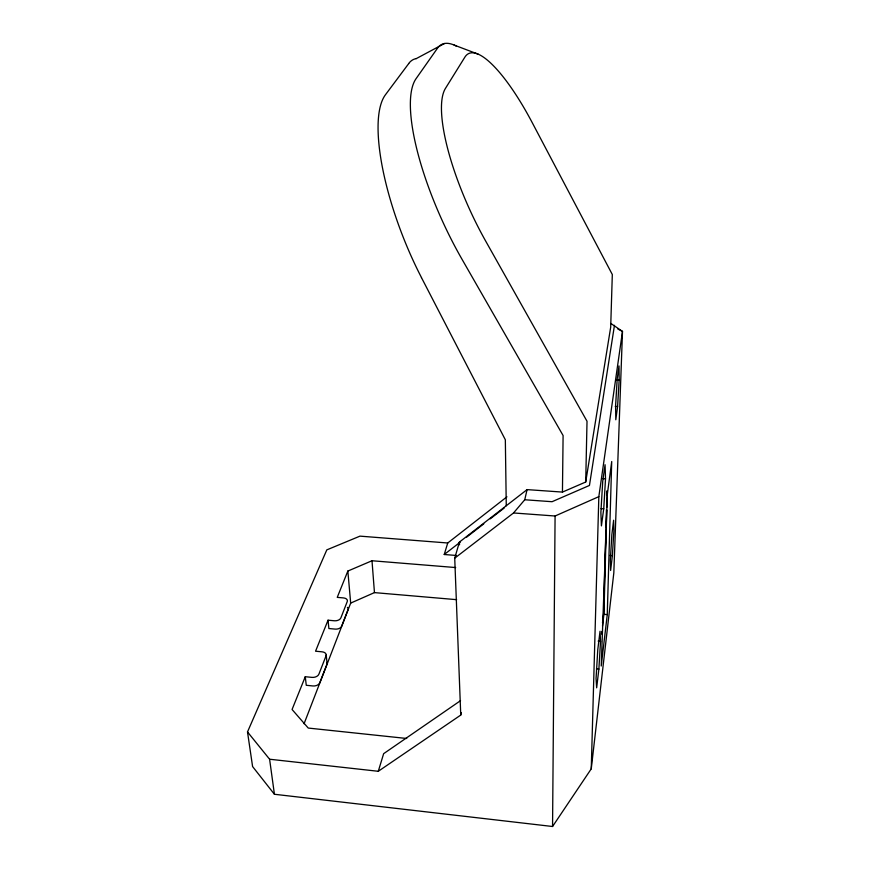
<?xml version="1.0" encoding="UTF-8"?>
<svg xmlns="http://www.w3.org/2000/svg" width="870" height="870" viewBox="0 0 870 870"><rect width="100%" height="100%" fill="white"/><g stroke="black" fill="none" stroke-linecap="round" stroke-linejoin="round"><path stroke-width="1.3" d="M506.949 496.813L447.735 542.989L359.973 536.137L326.805 549.883L247.504 731.931L252.594 766.557L274.42 794.266L552.559 826.5L555.082 516.008L598.832 496.65L622.496 331.416L610.881 323.466M247.504 731.931L269.602 759.227L378.287 771.288L460.752 715.075L454.727 558.17L459.414 542.075L527.079 489.614L562.444 492.083L563.097 435.533L461.926 259.119A142.528 42.304 65.5 0 1 416.088 78.637L437.479 48.22A133.153 36.627 65.4 0 1 456.097 45.99M585.706 482.023L587.022 421.265L485.601 240.946A121.746 34.376 65.6 0 1 445.516 88.294L464.852 57.181A113.72 29.743 65.5 0 1 532.277 122.746L612.317 274.528L610.686 327.218L585.706 482.023L562.444 492.083M552.559 826.5L591.252 768.841L598.832 496.65M605.77 534.06L603.617 613.633L602.508 622.855M605.955 527.318L606.433 509.787M606.836 494.954L606.945 490.908M602.497 626.172L603.921 614.318L606.771 510.037M606.836 507.33L607.282 491.071M607.26 614.611L611.719 461.513L607.38 493.942L601.235 666.007L607.26 614.611L603.921 614.318M603.736 508.809L605.52 478.815L605.074 464.71L602.736 481.251L600.876 512.463L601.42 525.882L603.736 508.809L601.126 508.624M598.886 669.084L600.539 641.31L600.028 631.25L597.777 649.651L596.059 678.469L596.657 687.833L598.886 669.084L596.461 668.867M617.591 406.529L619.168 380.081L619.005 365.944L617.211 378.7L615.579 406.094L615.797 419.764L617.591 406.529L615.286 406.388M612.382 555.68L613.861 530.972L613.622 520.238L611.849 534.691L610.327 560.226L610.62 570.47L612.382 555.68L609.685 555.473M591.252 768.841L613.818 572.938L622.496 331.416L617.787 328.98M601.54 634.078L601.866 631.446M614.47 325.315L589.447 485.449L552.058 501.707L524.751 499.761L513.539 512.963L454.727 558.17M524.751 499.761L527.079 489.614M460.752 715.075L461.361 712.573M378.287 771.288L383.648 753.67L460.556 700.644M456.337 555.473L444.233 554.505L447.735 542.989M304.065 723.753L350.686 603.095L347.848 571.057L372.001 560.748L455.684 567.555M347.848 571.057L337.245 597.375L343.476 597.918A5.22 3.208 -6.3 0 1 347.25 601.551L340.866 617.907A5.318 3.317 -6.7 0 1 334.417 620.778L328.044 620.201L315.56 651.206L322.117 651.826A5.535 3.578 -7.8 0 1 326.022 655.904L318.888 674.185A5.633 3.697 -8.4 0 1 311.993 677.382L305.272 676.719L292.07 709.496L308.252 728.059L406.714 738.478M408.737 63.564L385.421 94.797A140.897 43.707 68.6 0 0 421.482 277.573M444.233 554.505L460.273 542.075M466.69 537.105L483.796 523.838M490.212 518.868L504.121 508.091M416.132 58.681L444.537 43.5M350.686 603.095L374.459 592.611L456.652 599.669M616.863 379.951L619.168 380.081M602.91 478.641L605.52 478.815M513.539 512.963L555.082 516.008M598.125 641.092L600.539 641.31M454.14 45.066L478.163 54.179M421.461 277.606L505.339 439.796L506.264 505.753M269.602 759.227L274.42 794.266M305.272 676.719L306.262 685.288L312.95 685.962A5.611 3.719 -8.5 0 0 319.801 682.754L326.902 664.397A5.514 3.589 -7.9 0 0 326.881 662.538M326.206 654.958L327.076 663.451M328.044 620.201L328.882 628.531L335.233 629.108A5.296 3.328 -6.8 0 0 341.649 626.226L348 609.805A5.198 3.219 -6.4 0 0 347.413 607.401M372.001 560.748L374.459 592.611M459.414 542.075L459.512 544.783M408.704 63.499A131.805 37.91 68.4 0 1 416.11 58.638"/></g></svg>
